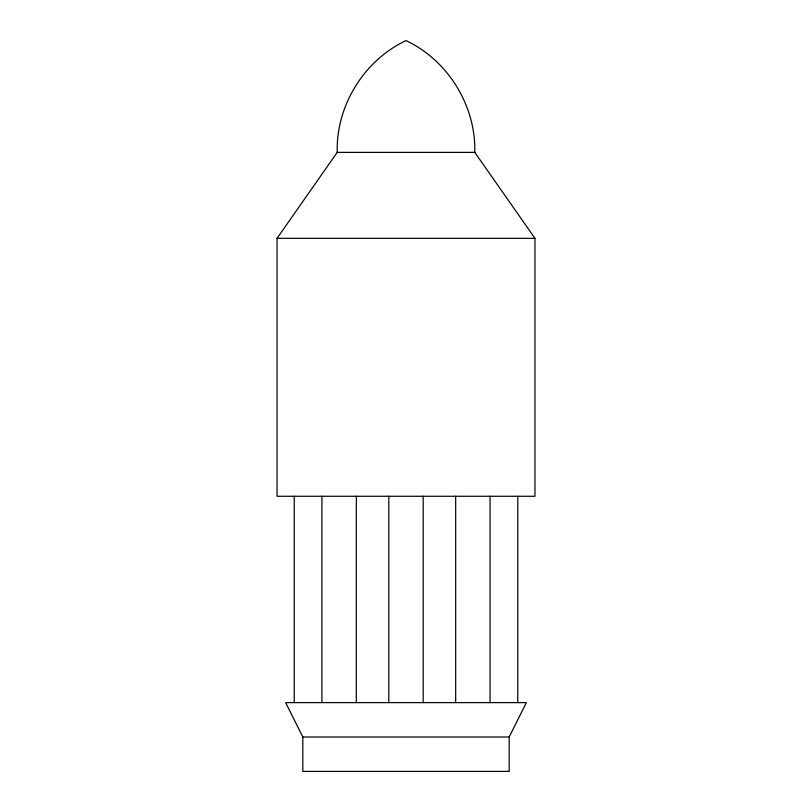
<?xml version="1.0" encoding="UTF-8"?>
<svg xmlns="http://www.w3.org/2000/svg" width="812" height="812" viewBox="0 0 812 812"><rect width="100%" height="100%" fill="white"/><g stroke="black" fill="none" stroke-linecap="round" stroke-linejoin="round"><path stroke-width="1.22" d="M337.224 152.372C335.945 105.875 363.918 60.413 406 40.6C448.082 60.413 476.055 105.875 474.776 152.372L534.966 238.342L534.966 496.274L277.034 496.274L277.034 238.342L337.224 152.372L474.776 152.372M509.175 737.012L526.369 702.624L285.631 702.624L302.825 737.012L302.825 771.4L509.175 771.4L509.175 737.012L302.825 737.012M277.034 238.342L534.966 238.342M517.772 496.274L517.772 702.624M490.072 496.274L490.072 702.624M455.674 496.274L455.674 702.624M423.194 496.274L423.194 702.624M388.806 496.274L388.806 702.624M356.326 496.274L356.326 702.624M321.928 496.274L321.928 702.624M294.228 496.274L294.228 702.624"/></g></svg>
